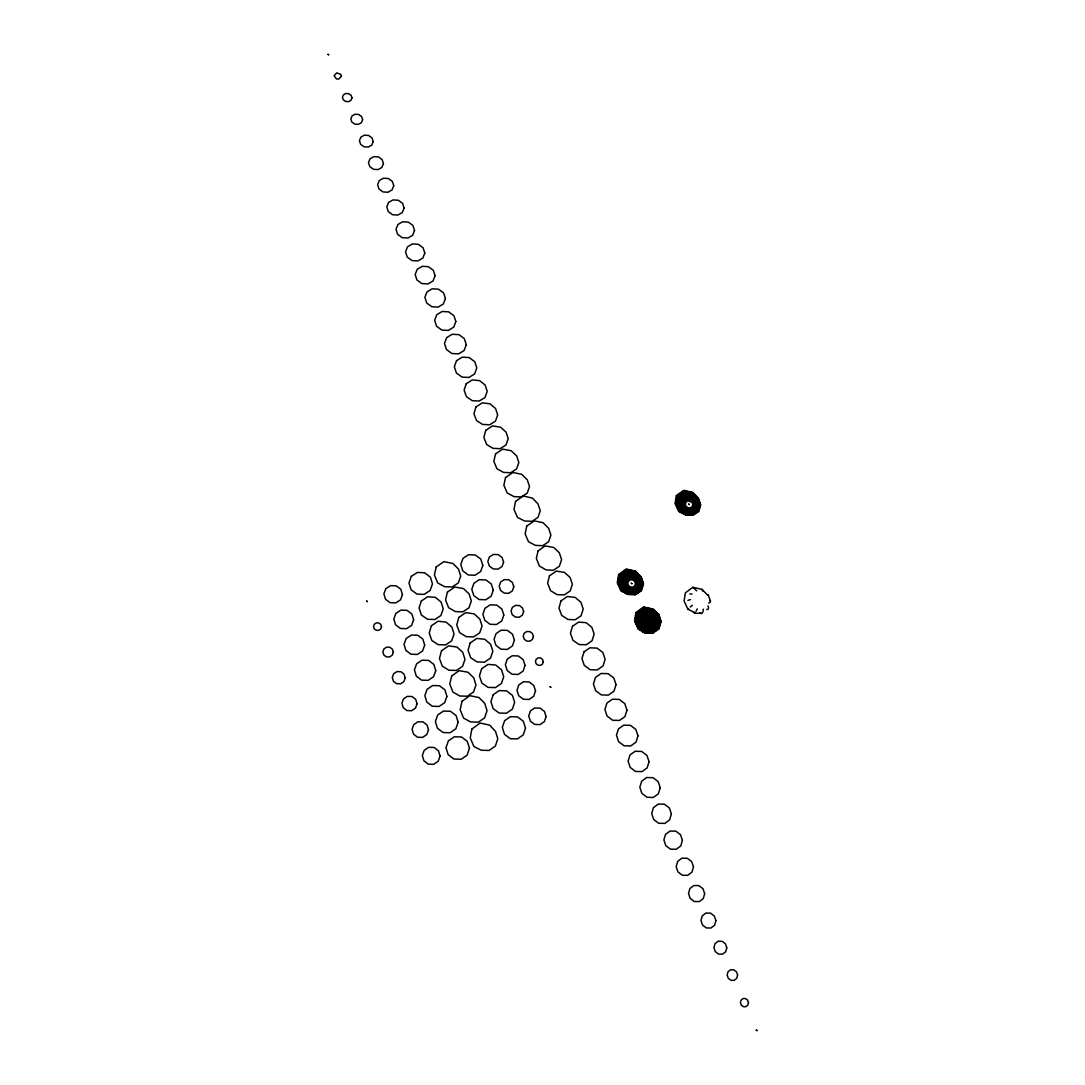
<?xml version="1.0" encoding="UTF-8"?>
<svg xmlns="http://www.w3.org/2000/svg" width="1085" height="1085" viewBox="0 0 1085 1085"><rect width="100%" height="100%" fill="white"/><g stroke="black" fill="none" stroke-linecap="round" stroke-linejoin="round"><path stroke-width="1.5" d="M636.651 612.74L635.186 620.769L638.685 628.758L645.643 632.487M657.266 629.395L660.046 620.159M657.591 629.409L660.29 620.322M657.795 629.327L660.467 620.471M657.998 629.232L660.643 620.634M658.202 629.151L660.819 620.796M658.609 628.974L660.996 620.945M661.104 621.257L658.812 628.893L652.912 632.989L644.829 632.677L639.499 628.703M654.133 628.717L655.625 623.929L653.943 619.02L649.712 615.873L644.571 615.683L640.448 618.531M658.161 619.481L656.873 623.631L653.306 626.099L648.844 625.936L645.168 623.197L643.703 618.952L645.005 614.802L648.572 612.347L653.034 612.51L656.696 615.236L659.246 623.007M658.636 619.644L657.239 624.133L653.387 626.818L648.545 626.642L644.571 623.685L642.985 619.074L644.395 614.585L648.26 611.926L653.089 612.103L657.049 615.046L659.626 622.871M655.774 629.232L657.537 623.536L655.543 617.731L650.525 614.001M656.14 629.273L659.11 619.82M656.886 629.354L659.585 619.983M641.832 624.024L642.74 621.163L645.182 619.467L648.26 619.589L650.783 621.461L651.787 624.377L650.891 627.239L648.437 628.934M637.573 622.668L639.418 616.809L647.623 611.086L653.184 611.303L657.754 614.693L660.29 622.437M637.994 622.98L639.716 617.514L644.422 614.273L650.308 614.49L655.137 618.07L657.062 623.672L655.354 629.151L650.661 632.419M641.791 613.839L639.933 619.725L642.008 625.774L647.216 629.653L653.577 629.883L658.636 626.37M639.892 623.658L641.194 619.549L644.721 617.107L649.128 617.27L652.75 619.969L654.201 624.173L652.926 628.283L649.386 630.724M643.174 614.151L641.547 619.332L643.364 624.635L647.948 628.039L653.523 628.242L657.971 625.163M640.787 623.834L641.9 620.308L644.924 618.219L648.721 618.355L651.827 620.674L653.061 624.282L651.963 627.808L648.938 629.91L645.141 629.775L642.035 627.455L639.513 619.861M643.785 614.368L642.266 619.196L643.975 624.16L648.247 627.347L653.455 627.523L657.605 624.648M643.025 583.893L640.964 590.403L635.335 594.363M641.126 590.525L643.215 583.893L640.882 577.111L635.2 572.026L627.062 570.791L620.403 575.498L618.694 582.848L621.705 590.254L628.161 594.173L635.403 594.539L641.194 590.579M696.014 611.316L697.262 608.902M710.472 601.253L708.125 594.621L707.718 595.258L702.049 589.372L692.881 587.283L685.367 592.844L684.106 601.049L687.876 609.2L694.997 612.781L694.034 612.442M690.25 607.044L692.352 605.254M649.712 631.144L653.523 628.5L654.92 624.051L653.346 619.494L649.427 616.578L644.639 616.402L640.815 619.033M658.337 625.679L650.023 631.578L644.856 631.389L640.625 628.229L638.943 623.319L642.157 613.866L647.067 610.489M658.5 626.045L653.59 629.449L647.419 629.232L642.361 625.462M650.335 631.999L654.743 628.934L656.344 623.794L654.54 618.545L650.01 615.181M658.758 626.71L653.55 630.317L646.999 630.087L641.642 626.086M650.891 632.609L658.88 627.035M651.108 632.758L659.002 627.361M651.339 632.908L656.52 629.314L658.392 623.278L656.262 617.107L650.946 613.147M651.556 633.057L659.097 627.673M651.773 633.206L659.002 628.079M651.99 633.301L658.948 628.283M652.139 633.247L658.853 628.69M646.633 610.204L641.411 613.798L638.468 623.156L640.272 628.418L644.802 631.795L653.279 632.053M639.54 617.148L647.935 611.506L653.143 611.696L657.402 614.87L660.073 622.587M640.082 618.016L644.49 614.978L652.424 615.181L654.377 616.633L655.164 618.911L654.472 621.122L652.573 622.437L650.186 622.356L648.233 620.891L647.447 618.626L648.138 616.416L650.051 615.1M649.033 613.161L645.968 615.276L644.856 618.83L646.104 622.492L649.264 624.838L653.102 624.974L656.154 622.858L657.266 619.291L656.005 615.643M649.535 614.124L647.053 615.846L646.158 618.735L647.175 621.691L649.725 623.59L652.831 623.699L655.313 621.99L656.222 619.101L655.191 616.144L652.641 614.246L644.422 613.784M692.827 514.846L698.32 511.143L700.259 504.851L698.021 498.34L692.406 493.634L684.798 492.685L678.667 496.93L676.972 503.738L679.752 510.682L685.883 514.615L692.895 515.009L698.537 511.306L700.449 504.864L698.157 498.246L692.583 493.024L684.269 491.505L677.501 496.279L676.023 503.643L679.264 511.062L685.828 514.792L679.02 511.252L675.548 503.589L676.918 495.954L683.998 490.922L692.664 492.726L698.238 498.191M687.876 609.2L688.582 608.902M687.917 600.385L690.358 599.598M644.802 632.541L653.007 632.745M657.32 616.185L651.57 611.859L644.49 611.533L638.821 615.453L636.786 622.03L639.119 628.771L644.938 633.057L652.451 633.138M653.143 610.448L646.402 610.068L641.045 613.757L639.079 619.996L641.276 626.398L646.796 630.507M694.319 613.174L701.276 613.432M644.504 612.035L651.366 612.293L656.995 616.47M652.858 613.31L644.463 612.903L639.282 616.483L637.383 622.505L639.621 628.676M644.449 613.351L650.742 613.581L655.896 617.419L657.971 623.414M645.575 627.889L647.935 627.971L649.82 626.669L650.498 624.485L649.725 622.247L647.799 620.81L645.453 620.728L643.568 622.017L642.876 624.214L643.649 626.452M645.358 628.825L653.604 628.961M653.523 630.751L644.965 630.575L641.343 627.862L638.658 620.132M653.495 631.185L644.91 630.982L640.977 628.052L639.418 623.482L642.564 613.934L647.311 610.679L653.238 610.896L658.107 614.517L660.724 622.153M653.468 631.578L646.389 631.334L640.543 627.035L638.197 620.267L640.245 613.662L645.928 609.729L653.048 610.055L658.812 614.395L661.063 621.407M653.373 631.809L646.24 631.565L640.177 627.374L637.6 620.362L639.513 613.473L645.534 609.255L653.007 609.879L658.758 614.503L652.98 609.716L645.141 608.793L638.794 613.296L636.99 620.471L639.797 627.727L646.09 631.795M653.184 632.284L645.941 632.026L639.431 628.066L636.393 620.566L638.075 613.106L644.761 608.332L652.939 609.539L658.663 614.693L652.912 609.377L644.368 607.858L637.356 612.93L635.783 620.661L639.065 628.418L645.792 632.257M653.089 632.514L644.748 632.202L639.919 628.595L637.749 622.831L640.679 613.73L646.185 609.933L653.075 610.19L658.731 614.395M635.308 594.282L628.229 594.01L622.207 589.86L619.671 582.943L621.596 576.162L627.605 572.012L635.023 572.649L640.733 577.22L642.944 583.893M628.079 594.444L635.457 594.716L641.357 590.688L643.5 583.906L641.099 576.962L635.471 571.076L626.262 568.974L618.626 574.508L617.256 582.699L620.945 590.85L628.079 594.444L621.203 590.647L617.731 582.754L619.223 574.833L626.533 569.571L635.376 571.388L641.032 577.017L643.405 583.906M697.94 498.395L692.325 493.933L685.069 493.282L679.251 497.242L677.433 503.793L679.997 510.506L685.91 514.534L692.8 514.751M689.897 593.915L692.04 594.078M643.731 607.695L652.627 609.512L658.31 615.181M645.494 632.718L638.319 629.097L634.576 620.864L635.932 612.564L643.581 606.935L652.831 609.038L658.514 614.978M645.399 632.772L638.455 629.042L634.942 621.068L636.407 613.052L643.975 607.397L652.872 609.214L658.568 614.883M696.746 590.823L692.881 587.283M628.134 594.268L621.447 590.457L618.219 582.794L619.82 575.172L626.791 570.181L635.295 571.714L640.95 577.071M685.856 514.71L679.508 510.872L676.497 503.698L678.084 496.605L684.54 492.102L692.488 493.336L698.089 498.286M628.201 594.092L621.963 590.064L619.182 582.889L621 575.823L627.333 571.402L635.118 572.337L640.801 577.166M645.127 632.948L638.862 628.88L635.688 621.447L637.37 614.015L644.042 609.227L652.207 610.448L657.917 615.588M645.033 633.003L638.984 628.825L636.42 621.841L638.333 614.964L644.341 610.76L651.787 611.384L657.524 615.982L659.843 622.722M685.937 514.453L680.241 510.316L677.908 503.847L679.847 497.567L685.34 493.865L692.244 494.245L697.872 498.435M628.256 593.915L622.464 589.67L620.145 582.984L622.193 576.488L627.876 572.622L634.942 572.961L640.652 577.274M647.65 628.744L642.768 625.109L640.828 619.454M640.909 626.71L646.579 630.941M660.982 621.854L658.5 614.436L653.184 610.584L646.85 610.34L639.024 615.819L637.004 622.193L639.255 628.744L644.897 632.948M657.713 615.778L651.99 610.909L644.192 610.001L637.858 614.49L636.054 621.637L638.862 628.88L645.222 632.88L638.59 628.988L635.322 621.257L636.895 613.527L643.88 608.468L652.41 609.973L658.12 615.385L660.507 622.302M702.687 591.054L702.049 589.372M658.269 614.463L660.941 622.003M658.826 623.143L656.628 616.795L651.163 612.713L644.49 612.469L639.16 616.144L637.193 622.356L639.377 628.73M640.353 619.589L642.835 626.954M703.216 609.119A12.125 3.567 73.6 0 1 699.947 612.659M707.922 605.85A12.166 4.096 35.9 0 1 706.783 609.594M709.576 600.33A12.152 3.079 -1.3 0 1 708.736 603.138M676.335 495.642L675.073 503.548L678.776 511.442L685.774 514.955L692.989 515.28L698.686 511.415L700.72 504.878L698.306 498.151L692.745 492.427L683.726 490.325L676.335 495.642M471.907 729.039L470.225 737.827L473.887 746.494L481.292 750.25L489.05 750.454L495.357 746.073L497.812 738.777L495.479 731.385L489.715 725.16L480.099 723.017L471.907 729.039M515.511 501.392L513.978 509.435L517.531 517.436L524.611 521.003L532.003 521.329L537.984 517.409L540.276 510.764L537.997 503.928L532.464 498.123L523.268 496.008L515.511 501.392M526.74 526.049L525.126 533.874L528.463 541.686L535.353 545.375L542.703 545.687L548.644 541.754L550.909 535.108L548.63 528.286L543.056 522.699L534.186 520.881L526.74 526.049M505.515 477.563L503.874 485.253L507.17 492.97L514.005 496.618L521.329 496.944L527.242 493.105L529.521 486.568L527.283 479.841L521.749 474.321L512.934 472.49L505.515 477.563M461.952 701.344L460.162 709.753L463.553 718.094L470.687 721.945L478.363 722.162L484.602 717.863L487.043 710.716L484.751 703.433L479 697.533L469.778 695.702L461.952 701.344M436.197 566.94L434.393 574.942L437.689 582.93L444.66 586.687L452.174 586.971L458.318 582.93L460.732 576.121L458.535 569.15L452.92 563.468L443.887 561.623L436.197 566.94M538.065 550.868L536.343 558.463L539.476 566.099L546.162 569.923L553.472 570.208L559.372 566.261L561.61 559.616L559.331 552.794L553.703 547.45L545.172 545.918L538.065 550.868M451.685 675.982L449.76 684.011L452.906 692.027L459.769 695.987L467.35 696.217L473.548 691.999L475.962 684.961L473.725 677.799L467.974 672.212L459.145 670.679L451.685 675.982M495.587 453.869L493.824 461.233L496.876 468.652L503.467 472.395L510.709 472.734L516.582 468.964L518.847 462.536L516.65 455.903L511.116 450.682L502.68 449.136L495.587 453.869M447.427 592.112L445.542 599.896L448.62 607.695L455.388 611.574L462.861 611.845L468.964 607.803L471.351 600.981L469.154 594.024L463.485 588.558L454.778 587.026L447.427 592.112M549.458 575.85L547.627 583.228L550.57 590.674L557.039 594.621L564.322 594.892L570.181 590.945L572.378 584.286L570.113 577.478L564.444 572.365L556.239 571.13L549.458 575.85M458.752 617.473L456.758 625.041L459.633 632.65L466.197 636.651L473.63 636.922L479.692 632.853L482.065 626.031L479.855 619.074L474.145 613.852L465.763 612.618L458.752 617.473M441.486 650.797L439.452 658.459L442.327 666.176L448.932 670.218L456.432 670.462L462.563 666.326L464.977 659.409L462.766 652.356L457.016 647.08L448.58 645.86L441.486 650.797M485.741 430.352L483.856 437.363L486.663 444.511L492.997 448.336L500.158 448.675L505.976 444.972L508.228 438.652L506.071 432.128L500.538 427.178L492.481 425.917L485.741 430.352M560.918 600.995L558.992 608.156L561.718 615.412L567.997 619.481L575.226 619.738L581.045 615.778L583.228 609.119L580.95 602.324L575.24 597.442L567.374 596.506L560.918 600.995M756.313 1030.099L756.964 1030.601L756.313 1030.099M748.474 1002.635L747.796 1005.144L745.843 1006.69L743.361 1006.663L741.299 1005.09L740.445 1002.567L741.123 1000.058L743.076 998.525L745.558 998.553L747.619 1000.126L748.474 1002.635M737.597 975.117L736.701 978.358L734.152 980.338L730.924 980.297L728.238 978.263L727.14 974.995L728.035 971.753L730.585 969.773L733.813 969.814L736.484 971.848L737.597 975.117M726.787 947.775L725.689 951.748L722.542 954.163L718.568 954.122L715.273 951.613L713.916 947.612L715.029 943.638L718.175 941.224L722.149 941.292L725.431 943.787L726.787 947.775M715.91 920.636L714.608 925.22L710.96 928.014L706.335 927.946L702.51 925.044L700.951 920.405L702.253 915.835L705.915 913.055L710.526 913.122L714.337 916.025L715.91 920.636M470.144 643.025L468.055 650.363L470.727 657.781L477.075 661.918L484.48 662.175L490.501 658.093L492.848 651.271L490.637 644.3L484.873 639.323L476.83 638.4L470.144 643.025M704.653 893.687L703.256 898.597L699.296 901.594L694.305 901.513L690.182 898.38L688.514 893.403L689.924 888.493L693.885 885.523L698.862 885.604L702.985 888.723L704.653 893.687M693.491 866.915L691.972 872.164L687.727 875.351L682.356 875.256L677.935 871.906L676.158 866.59L677.691 861.341L681.95 858.181L687.293 858.276L691.701 861.612L693.491 866.915M572.46 626.316L570.439 633.26L572.961 640.313L579.024 644.517L586.212 644.761L591.99 640.787L594.146 634.128L591.867 627.333L586.117 622.695L578.59 622.071L572.46 626.316M431.355 625.801L429.212 633.111L431.844 640.516L438.177 644.653L445.596 644.91L451.658 640.855L454.059 634.047L451.889 627.103L446.152 622.139L438.096 621.203L431.355 625.801M682.411 840.346L680.77 845.907L676.226 849.284L670.489 849.175L665.783 845.608L663.884 839.953L665.539 834.392L670.082 831.029L675.806 831.151L680.498 834.704L682.411 840.346M475.935 406.97L473.942 413.67L476.505 420.519L482.594 424.425L489.688 424.777L495.452 421.143L497.689 414.931L495.56 408.502L490.04 403.837L482.337 402.847L475.935 406.97M671.398 813.94L669.648 819.84L664.807 823.406L658.703 823.271L653.699 819.487L651.692 813.492L653.468 807.62L658.31 804.08L664.386 804.216L669.377 807.986L671.398 813.94M660.222 787.724L658.392 793.786L653.373 797.448L647.067 797.299L641.886 793.393L639.838 787.222L641.683 781.173L646.701 777.538L652.994 777.701L658.147 781.593L660.222 787.724M649.061 761.697L647.175 767.882L642.008 771.611L635.525 771.449L630.209 767.434L628.106 761.141L630.019 754.957L635.186 751.254L641.655 751.43L646.945 755.418L649.061 761.697M481.645 668.767L479.448 675.874L481.903 683.102L488.047 687.375L495.411 687.605L501.392 683.523L503.711 676.687L501.487 669.73L495.682 664.996L487.992 664.386L481.645 668.767M637.98 735.833L636.027 742.154L630.711 745.951L624.051 745.761L618.613 741.665L616.47 735.223L618.436 728.917L623.753 725.146L630.399 725.336L635.824 729.418L637.98 735.833M696.082 504.661L694.861 508.594L691.43 510.913L687.103 510.709L683.536 508.092L682.099 504.037L683.319 500.104L686.751 497.812L691.077 498.001L694.631 500.619L696.082 504.661M696.651 504.688L695.336 508.946L691.62 511.455L686.941 511.238L683.075 508.404L681.516 504.01L682.845 499.751L686.561 497.269L691.24 497.473L695.092 500.307L696.651 504.688M697.235 504.715L695.81 509.299L691.81 511.998L686.778 511.767L682.614 508.702L680.932 503.983L682.37 499.412L686.371 496.727L691.403 496.957L695.553 499.995L697.235 504.715M697.818 504.742L696.285 509.652L692.013 512.54L686.602 512.296L682.153 509.014L680.349 503.955L681.895 499.059L686.181 496.184L691.565 496.428L696 499.697L697.818 504.742M698.387 504.769L696.773 510.004L692.203 513.083L686.439 512.825L681.692 509.326L679.78 503.928L681.421 498.707L685.978 495.642L691.728 495.899L696.462 499.385L698.387 504.769M698.74 504.783L697.058 510.208L692.325 513.408L686.344 513.151L681.407 509.516L679.427 503.915L681.136 498.49L685.869 495.316L691.823 495.587L696.746 499.195L698.74 504.783M699.038 504.796L697.302 510.398L692.42 513.693L686.262 513.408L681.177 509.679L679.129 503.901L680.892 498.313L685.774 495.045L691.904 495.316L696.977 499.046L699.038 504.796M699.323 504.81L697.547 510.574L692.515 513.964L686.168 513.68L680.946 509.828L678.83 503.888L680.648 498.137L685.666 494.76L691.999 495.058L697.207 498.883L699.323 504.81M699.622 504.823L697.791 510.75L692.623 514.236L686.086 513.951L680.715 509.991L678.532 503.874L680.404 497.961L685.571 494.489L692.081 494.787L697.438 498.734L699.622 504.823M699.92 504.837L698.035 510.927L692.718 514.521L686.005 514.222L680.471 510.153L678.247 503.86L680.159 497.771L685.476 494.217L692.162 494.516L697.669 498.571L699.92 504.837M688.785 504.132L689.395 504.566L688.785 504.132M626.967 710.146L624.96 716.588L619.494 720.454L612.659 720.264L607.085 716.059L604.901 709.481L606.935 703.053L612.401 699.215L619.209 699.418L624.77 703.595L626.967 710.146M692.813 504.511L692.162 506.614L690.331 507.848L688.026 507.739L686.127 506.342L685.354 504.186L686.018 502.084L687.849 500.863L692.04 502.355L692.813 504.511M693.952 504.566L693.098 507.305L690.711 508.906L687.7 508.77L685.232 506.953L684.228 504.132L685.083 501.392L687.47 499.792L690.467 499.927L692.949 501.758L693.952 504.566M695.092 504.62L694.034 507.997L691.091 509.977L687.388 509.814L684.323 507.563L683.089 504.077L684.147 500.714L687.09 498.734L690.792 498.897L693.844 501.148L695.092 504.62M616.049 684.635L613.974 691.213L608.36 695.132L601.348 694.915L595.638 690.63L593.414 683.916L595.516 677.365L601.131 673.459L608.102 673.69L613.798 677.949L616.049 684.635M584.083 651.814L581.953 658.514L584.259 665.376L590.118 669.716L597.279 669.947L603.016 665.959L605.145 659.3L602.867 652.505L597.076 648.111L589.887 647.813L584.083 651.814M636.569 583.635L635.674 586.47L633.206 588.151L630.127 588.029L627.605 586.158L626.615 583.255L627.523 580.421L629.978 578.739L633.057 578.861L635.579 580.733L636.569 583.635M637.736 583.689L636.624 587.175L633.586 589.25L629.788 589.101L626.682 586.795L625.448 583.201L626.56 579.702L629.598 577.64L633.396 577.79L636.502 580.095L637.736 583.689M638.753 583.716L637.451 587.799L633.911 590.213L629.49 590.037L625.869 587.351L624.431 583.16L625.733 579.092L629.273 576.691L633.694 576.867L637.315 579.553L638.753 583.716M639.336 583.744L637.939 588.165L634.115 590.769L629.314 590.593L625.394 587.677L623.834 583.147L625.258 578.725L629.083 576.135L633.871 576.311L637.79 579.227L639.336 583.744M639.933 583.771L638.428 588.518L634.305 591.339L629.137 591.135L624.906 588.002L623.251 583.12L624.77 578.373L628.893 575.565L634.047 575.769L638.251 578.902L639.933 583.771M640.53 583.798L638.916 588.884L634.494 591.895L628.961 591.691L624.431 588.314L622.654 583.093L624.282 578.007L628.703 575.009L634.21 575.226L638.726 578.576L640.53 583.798M641.113 583.811L639.39 589.236L634.684 592.464L628.785 592.234L623.956 588.64L622.058 583.065L623.794 577.654L628.513 574.453L634.386 574.684L639.201 578.264L641.113 583.811M641.479 583.825L639.689 589.453L634.806 592.803L628.69 592.559L623.672 588.843L621.705 583.052L623.509 577.437L628.391 574.114L634.494 574.358L639.485 578.061L641.479 583.825M641.777 583.838L639.933 589.643L634.901 593.088L628.595 592.844L623.427 589.006L621.393 583.038L623.265 577.247L628.296 573.829L634.576 574.087L639.73 577.898L641.777 583.838M642.076 583.852L640.177 589.82L634.996 593.373L628.5 593.115L623.197 589.169L621.095 583.038L623.007 577.071L628.201 573.545L634.671 573.802L639.974 577.735L642.076 583.852M642.374 583.866L640.435 590.009L635.105 593.658L628.418 593.4L622.953 589.331L620.796 583.025L622.763 576.881L628.106 573.26L634.752 573.531L640.204 577.573L642.374 583.866M642.686 583.879L640.679 590.199L635.2 593.943L628.323 593.685L622.709 589.494L620.484 583.011L622.519 576.705L627.998 572.975L634.847 573.246L640.448 577.41L642.686 583.879M628.473 581.126L627.781 583.296L628.54 585.52L630.466 586.958L632.826 587.053L634.725 585.764L635.417 583.594L634.644 581.37L632.718 579.933L630.358 579.838L628.473 581.126M631.294 583.215L631.904 583.676L631.294 583.215M421.319 600.995L419.054 607.953L421.428 615.046L427.504 619.277L434.841 619.535L440.849 615.561L443.223 608.875L441.093 602.039L435.356 597.374L427.693 596.736L421.319 600.995M550.149 686.778L550.773 687.239L550.149 686.778M546.067 716.534L544.412 721.566L540.072 724.59L534.715 724.441L530.375 721.159L528.72 716.019L530.389 710.987L534.729 707.976L540.086 708.139L544.412 711.407L546.067 716.534M466.211 383.737L464.109 390.112L466.428 396.69L472.26 400.677L479.272 401.043L484.981 397.476L487.219 391.359L485.131 385.026L479.597 380.632L472.273 379.926L466.211 383.737M543.273 661.714L542.527 663.966L540.561 665.322L538.133 665.241L536.166 663.762L535.42 661.457L536.18 659.205L538.146 657.863L540.561 657.944L542.527 659.409L543.273 661.714M535.515 690.874L533.739 696.217L529.1 699.432L523.377 699.255L518.752 695.756L517.002 690.291L518.793 684.961L523.431 681.773L529.141 681.95L533.752 685.422L535.515 690.874M525.506 728.116L523.282 734.857L517.464 738.912L510.289 738.709L504.498 734.328L502.328 727.452L504.593 720.711L510.411 716.697L517.559 716.9L523.323 721.267L525.506 728.116M493.214 694.698L490.922 701.575L493.173 708.6L499.1 713.035L506.424 713.238L512.364 709.142L514.656 702.307L512.432 695.349L506.586 690.874L499.222 690.575L493.214 694.698M533.427 636.529L532.437 639.445L529.887 641.181L526.727 641.072L524.177 639.16L523.214 636.176L524.191 633.26L526.754 631.524L529.9 631.633L532.45 633.545L533.427 636.529M525.045 665.417L523.146 671.059L518.21 674.436L512.12 674.246L507.21 670.544L505.366 664.766L507.278 659.11L512.215 655.76L518.291 655.964L523.187 659.653L525.045 665.417M523.648 611.533L522.428 615.1L519.281 617.216L515.389 617.08L512.256 614.734L511.076 611.072L512.296 607.505L515.456 605.403L519.335 605.538L522.455 607.885L523.648 611.533M514.412 640.136L512.432 645.941L507.319 649.413L501.012 649.196L495.954 645.372L494.055 639.418L496.048 633.613L501.161 630.182L507.441 630.399L512.5 634.196L514.412 640.136M469.452 748.311L467.12 755.133L461.193 759.242L453.937 759.052L448.132 754.631L446.003 747.673L448.363 740.865L454.289 736.783L461.518 736.986L467.31 741.394L469.452 748.311M503.806 615.032L501.758 620.973L496.496 624.499L490.027 624.268L484.819 620.362L482.879 614.273L484.941 608.346L490.203 604.833L496.659 605.077L501.853 608.97L503.806 615.032M513.788 586.727L512.364 590.837L508.702 593.292L504.186 593.115L500.551 590.389L499.195 586.158L500.619 582.048L504.281 579.607L508.784 579.783L512.418 582.496L513.788 586.727M458.141 722.217L455.863 728.794L450.112 732.741L443.06 732.538L437.445 728.266L435.397 721.552L437.689 714.988L443.453 711.068L450.465 711.272L456.066 715.53L458.141 722.217M493.268 590.131L491.166 596.194L485.755 599.788L479.109 599.53L473.765 595.529L471.799 589.304L473.928 583.255L479.339 579.688L485.958 579.946L491.274 583.933L493.268 590.131M503.576 562.084L502.043 566.506L498.069 569.123L493.2 568.92L489.281 565.99L487.816 561.447L489.362 557.025L493.336 554.421L498.191 554.625L502.111 557.541L503.576 562.084M440.062 756.028L438.272 761.182L433.783 764.288L428.29 764.138L423.909 760.802L422.336 755.553L424.14 750.4L428.629 747.321L434.108 747.47L438.462 750.793L440.062 756.028M446.898 696.312L444.687 702.646L439.099 706.443L432.278 706.24L426.839 702.103L424.859 695.634L427.097 689.3L432.684 685.53L439.493 685.747L444.918 689.857L446.898 696.312M428.507 729.798L426.839 734.531L422.675 737.393L417.589 737.244L413.548 734.165L412.083 729.323L413.765 724.59L417.942 721.756L423.001 721.891L427.042 724.97L428.507 729.798M482.811 565.407L480.641 571.578L475.081 575.24L468.259 574.982L462.793 570.886L460.786 564.525L462.983 558.355L468.544 554.72L475.339 555.005L480.791 559.073L482.811 565.407M417.033 703.758L415.501 708.098L411.649 710.702L406.97 710.566L403.254 707.732L401.925 703.297L403.471 698.957L407.323 696.38L411.988 696.516L415.691 699.337L417.033 703.758M435.75 670.598L433.593 676.687L428.182 680.336L421.577 680.132L416.314 676.145L414.416 669.906L416.599 663.817L422.011 660.195L428.589 660.412L433.837 664.386L435.75 670.598M424.683 645.073L422.594 650.946L417.345 654.445L410.957 654.228L405.871 650.376L404.04 644.368L406.156 638.523L411.405 635.037L417.779 635.267L422.852 639.092L424.683 645.073M411.337 576.366L408.964 582.97L411.093 589.765L416.911 594.078L424.154 594.363L430.108 590.457L432.481 583.893L430.379 577.166L424.642 572.785L417.359 572.446L411.337 576.366M405.207 677.908L403.891 681.597L400.596 683.808L396.595 683.672L393.407 681.271L392.282 677.488L393.611 673.799L396.907 671.601L400.894 671.723L404.068 674.138L405.207 677.908M413.643 619.752L411.622 625.353L406.577 628.676L400.433 628.459L395.55 624.77L393.801 619.033L395.849 613.445L400.908 610.123L407.024 610.353L411.893 614.029L413.643 619.752M393.312 652.234L392.241 655.204L389.569 656.967L386.341 656.859L383.778 654.92L382.856 651.882L383.954 648.911L386.613 647.148L389.84 647.257L392.404 649.196L393.312 652.234M456.541 360.668L454.33 366.716L456.405 373.009L462.007 377.092L468.937 377.458L474.593 373.959L476.817 367.937L474.755 361.712L469.235 357.575L462.264 357.141L456.541 360.668M402.44 594.594L400.541 599.802L395.808 602.894L390.071 602.677L385.514 599.232L383.887 593.888L385.812 588.694L390.546 585.629L396.269 585.846L400.813 589.264L402.44 594.594M381.513 626.75L380.686 629.002L378.638 630.344L376.17 630.263L374.216 628.785L373.525 626.465L374.352 624.214L376.4 622.885L378.855 622.966L380.821 624.445L381.513 626.75M366.716 601.117L367.327 601.592L366.716 601.117M466.306 344.664L464.136 350.496L458.616 353.873L451.862 353.507L446.45 349.519L444.47 343.457L446.667 337.625L452.187 334.275L458.928 334.641L464.312 338.615L466.306 344.664M455.836 321.526L453.72 327.155L448.349 330.41L441.785 330.043L436.55 326.192L434.637 320.319L436.78 314.704L442.151 311.476L448.688 311.843L453.91 315.694L455.836 321.526M445.433 298.551L443.358 303.976L438.15 307.109L431.789 306.729L426.717 303L424.872 297.344L426.961 291.933L432.183 288.813L438.516 289.193L443.575 292.909L445.433 298.551M435.085 275.712L433.078 280.934L428.019 283.945L421.862 283.578L416.952 279.971L415.175 274.519L417.21 269.297L422.268 266.313L428.399 266.679L433.295 270.274L435.085 275.712M424.805 253.022L422.852 258.04L417.956 260.929L411.988 260.563L407.241 257.091L405.532 251.828L407.512 246.81L412.408 243.935L418.362 244.315L423.082 247.773L424.805 253.022M414.538 230.468L412.653 235.269L407.933 238.022L402.196 237.669L397.639 234.333L396.011 229.301L397.924 224.5L402.643 221.76L408.353 222.127L412.897 225.449L414.538 230.468M404.108 208.035L402.332 212.511L397.91 215.061L392.553 214.721L388.294 211.602L386.775 206.923L388.579 202.447L392.987 199.911L398.344 200.264L402.589 203.37L404.108 208.035M393.746 185.752L392.078 189.889L387.969 192.248L382.964 191.923L379.004 189.034L377.607 184.681L379.289 180.544L383.398 178.198L388.376 178.537L392.336 181.412L393.746 185.752M383.439 163.604L381.893 167.415L378.068 169.585L373.443 169.274L369.782 166.602L368.48 162.587L370.053 158.776L373.864 156.62L378.489 156.945L382.137 159.603L383.439 163.604M373.213 141.593L371.775 145.092L368.249 147.072L363.99 146.773L360.613 144.319L359.433 140.643L360.871 137.144L364.397 135.177L368.656 135.476L372.019 137.931L373.213 141.593M362.634 119.689L361.386 122.659L358.375 124.341L354.727 124.083L351.838 121.995L350.835 118.862L352.069 115.878L355.093 114.21L358.742 114.468L361.617 116.556L362.634 119.689M351.974 97.908L350.97 100.295L348.529 101.651L345.572 101.434L343.24 99.739L342.426 97.216L343.443 94.829L345.884 93.486L348.827 93.703L351.16 95.385L351.974 97.908M341.382 76.262L338.737 79.096L336.486 78.934L334.085 75.719L336.73 72.885L340.758 74.336L341.382 76.262M328.05 54.345L328.606 54.752L328.05 54.345"/></g></svg>
